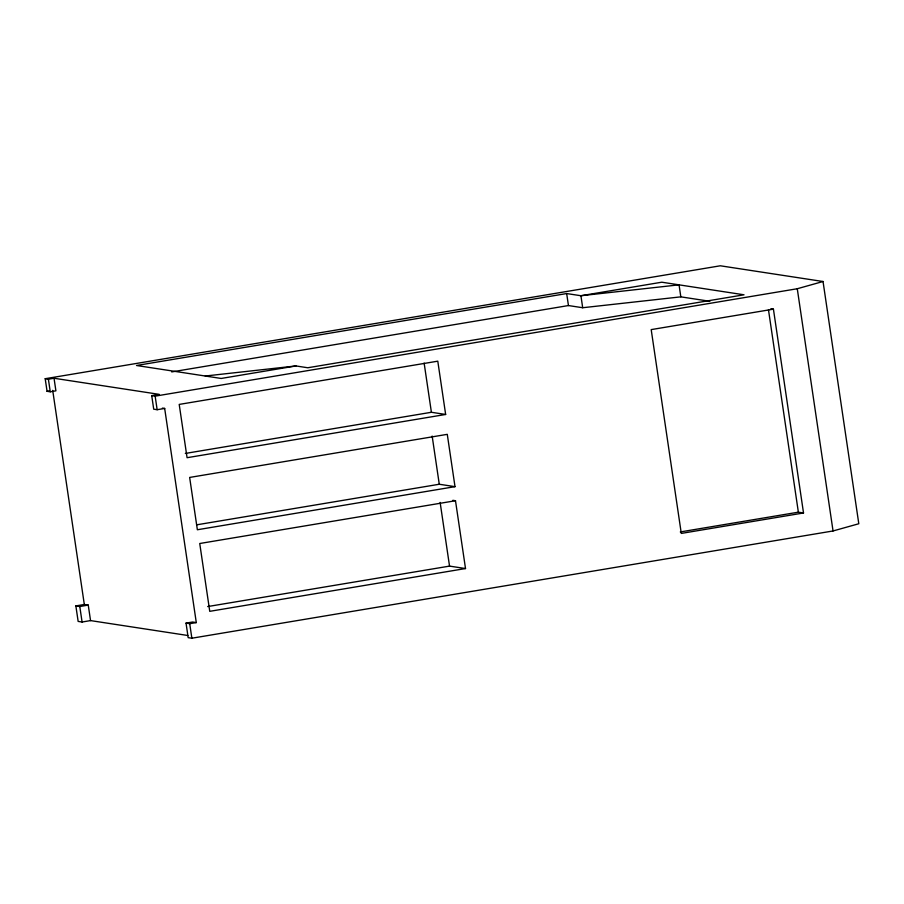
<?xml version="1.0" encoding="UTF-8"?>
<svg xmlns="http://www.w3.org/2000/svg" width="904" height="904" viewBox="0 0 904 904"><rect width="100%" height="100%" fill="white"/><g stroke="black" fill="none" stroke-linecap="round" stroke-linejoin="round"><path stroke-width="1.36" d="M164.675 408.45L157.149 409.704L153.714 409.184L151.714 395.613L155.149 396.144L797.271 288.738L823.035 281.506L858.8 523.744L833.047 530.964L191.863 638.213L188.179 637.648L186.032 623.116L192.608 622.02L196.292 622.585L164.675 408.45L162.381 408.099M45.2 378.708L48.398 379.194L54.037 378.256L55.901 390.844L50.251 391.794L47.064 391.308L45.2 378.708L720.318 265.787L823.035 281.506M566.672 293.551L136.515 365.498L221.186 378.46L295.947 365.95L307.744 367.758L744.015 294.794L661.796 282.206L580.922 295.732L566.672 293.551L568.447 305.552L582.696 307.733L680.825 296.851L709.843 301.292M47.064 391.308L49.313 390.923M171.703 371.917L568.447 305.552M151.714 395.613L159.228 394.359L54.037 378.256M773.428 309.157L651.196 329.61L681.288 533.416L803.52 512.975L773.428 309.157L770.852 308.761M185.331 453.435L431.4 412.28L445.649 414.461L437.785 361.171L179.207 404.416L187.071 457.706L445.649 414.461M196.959 524.783L439.276 484.25L455.006 486.657L447.277 434.338L189.648 477.436L197.366 529.755L455.006 486.657M455.492 500.726L199.739 543.507L209.751 611.33L465.515 568.548L455.492 500.726L452.836 500.319M90.547 620.596L82.083 622.02L78.151 621.41L75.857 605.906L84.321 604.494L88.253 605.092L90.547 620.596L187.806 635.489M75.857 605.906L79.789 606.516L88.253 605.092M207.683 606.561L449.537 566.107L465.515 568.548M680.294 531.936L798.368 512.184L803.52 512.975M186.032 623.116L189.716 623.681L196.292 622.585M205.242 376.019L295.947 365.95M797.271 288.738L833.047 530.964M768.468 309.767L798.368 512.184M680.825 296.851L679.051 284.839L580.922 295.732L582.696 307.733M424.134 363.08L431.4 412.28M432.157 436.067L439.276 484.25M440.135 502.432L449.537 566.107M189.716 623.681L191.863 638.213M155.149 396.144L157.149 409.704M52.703 390.358L84.321 604.494M48.398 379.194L50.251 391.794M79.789 606.516L82.083 622.02"/></g></svg>
